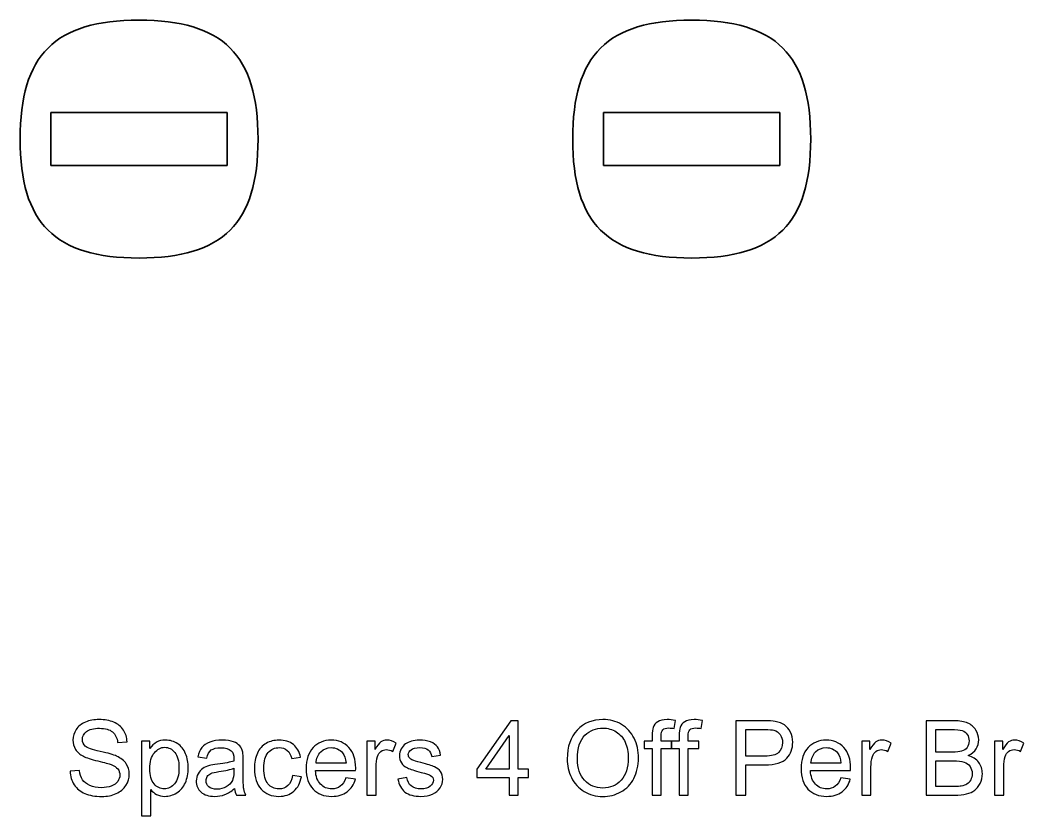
# Model space of a CAD drawing. Header units: centimetres. Extents: x -208 to 206, y -104 to 104.
# Drawn here: x -30.3 to -22.67, y 86.19 to 92.23 of the extents above; entities that cross this region are included whole.
import ezdxf

# ---------------------------------------------------------------- set-up
doc = ezdxf.new("R2010")
doc.units = ezdxf.units.CM
doc.header["$MEASUREMENT"] = 0
doc.layers.add('#Layer 1', color=7, linetype='Continuous')

msp = doc.modelspace()

# ---------------------------------------------------------------- linework, layer by layer
at = {"layer": '#Layer 1', "color": 250, "lineweight": 35}
for points in [[(-28.49574, 91.32935), (-28.49574, 91.96887), (-28.7605, 92.23364), (-29.40002, 92.23364), (-29.40002, 92.23364), (-30.03932, 92.23364), (-30.30409, 91.96887), (-30.30409, 91.32935), (-30.30409, 91.32935), (-30.30409, 90.69005), (-30.03932, 90.42506), (-29.40002, 90.42506), (-29.40002, 90.42506), (-28.7605, 90.42506), (-28.49574, 90.69005), (-28.49574, 91.32935)], [(-24.29529, 91.32935), (-24.29529, 91.96887), (-24.56028, 92.23364), (-25.19958, 92.23364), (-25.19958, 92.23364), (-25.8391, 92.23364), (-26.10386, 91.96887), (-26.10386, 91.32935), (-26.10386, 91.32935), (-26.10386, 90.69005), (-25.8391, 90.42506), (-25.19958, 90.42506), (-25.19958, 90.42506), (-24.56028, 90.42506), (-24.29529, 90.69005), (-24.29529, 91.32935)]]:
    msp.add_open_spline(points, degree=3, knots=[0, 0, 0, 0, 0.2, 0.2, 0.2, 0.2, 0.4, 0.4, 0.4, 0.4, 0.6, 0.6, 0.6, 0.6, 1, 1, 1, 1], dxfattribs=at)
for points in [[(-29.40002, 91.53028), (-29.40002, 91.53028), (-30.06978, 91.53028), (-30.06978, 91.53028)], [(-30.06978, 91.53028), (-30.06978, 91.53028), (-30.06978, 91.12842), (-30.06978, 91.12842)], [(-28.73004, 91.53028), (-28.73004, 91.53028), (-29.40002, 91.53028), (-29.40002, 91.53028)], [(-28.73004, 91.12842), (-28.73004, 91.12842), (-28.73004, 91.53028), (-28.73004, 91.53028)], [(-25.86934, 91.12842), (-25.86934, 91.12842), (-25.86934, 91.53028), (-25.86934, 91.53028)], [(-25.86934, 91.53028), (-25.86934, 91.53028), (-25.19958, 91.53028), (-25.19958, 91.53028)], [(-25.19958, 91.53028), (-25.19958, 91.53028), (-24.52982, 91.53028), (-24.52982, 91.53028)], [(-24.52982, 91.53028), (-24.52982, 91.53028), (-24.52982, 91.12842), (-24.52982, 91.12842)], [(-30.06978, 91.12842), (-30.06978, 91.12842), (-28.73004, 91.12842), (-28.73004, 91.12842)], [(-24.52982, 91.12842), (-24.52982, 91.12842), (-25.86934, 91.12842), (-25.86934, 91.12842)]]:
    msp.add_open_spline(points, degree=3, dxfattribs=at)
at = {"layer": '#Layer 1', "color": 8}
for points, knots in [([(-29.92364, 86.52463), (-29.92364, 86.52463), (-29.85332, 86.53095), (-29.85332, 86.53095), (-29.85332, 86.53095), (-29.85003, 86.50251), (-29.84226, 86.4792), (-29.83002, 86.4609), (-29.83002, 86.4609), (-29.81777, 86.44273), (-29.79881, 86.42798), (-29.77314, 86.41666), (-29.77314, 86.41666), (-29.74746, 86.40546), (-29.71849, 86.3998), (-29.68636, 86.3998), (-29.68636, 86.3998), (-29.65779, 86.3998), (-29.63264, 86.40402), (-29.61078, 86.41258), (-29.61078, 86.41258), (-29.58892, 86.42113), (-29.57273, 86.43285), (-29.56206, 86.44773), (-29.56206, 86.44773), (-29.5514, 86.46261), (-29.546, 86.47881), (-29.546, 86.49619), (-29.546, 86.49619), (-29.546, 86.51383), (-29.55113, 86.52924), (-29.5614, 86.54254), (-29.5614, 86.54254), (-29.57168, 86.5557), (-29.58866, 86.56676), (-29.61236, 86.57585), (-29.61236, 86.57585), (-29.6275, 86.58164), (-29.66108, 86.59086), (-29.71309, 86.60337), (-29.71309, 86.60337), (-29.7651, 86.61588), (-29.80145, 86.6276), (-29.82225, 86.63866), (-29.82225, 86.63866), (-29.84924, 86.65288), (-29.86926, 86.67052), (-29.88242, 86.69146), (-29.88242, 86.69146), (-29.89572, 86.7124), (-29.90231, 86.73596), (-29.90231, 86.7619), (-29.90231, 86.7619), (-29.90231, 86.79061), (-29.89414, 86.81734), (-29.87795, 86.84209), (-29.87795, 86.84209), (-29.86175, 86.86698), (-29.83818, 86.88581), (-29.80698, 86.89871), (-29.80698, 86.89871), (-29.7759, 86.91162), (-29.74127, 86.91807), (-29.70322, 86.91807), (-29.70322, 86.91807), (-29.66134, 86.91807), (-29.62434, 86.91135), (-29.59235, 86.89779), (-29.59235, 86.89779), (-29.56035, 86.88436), (-29.53573, 86.86448), (-29.51848, 86.83814), (-29.51848, 86.83814), (-29.50123, 86.81194), (-29.49201, 86.78218), (-29.4907, 86.749), (-29.4907, 86.749), (-29.4907, 86.749), (-29.56259, 86.74347), (-29.56259, 86.74347), (-29.56259, 86.74347), (-29.56641, 86.77915), (-29.57944, 86.80615), (-29.6017, 86.82432), (-29.6017, 86.82432), (-29.62395, 86.84262), (-29.65687, 86.85171), (-29.70032, 86.85171), (-29.70032, 86.85171), (-29.74562, 86.85171), (-29.77867, 86.84341), (-29.79934, 86.82682), (-29.79934, 86.82682), (-29.82001, 86.81023), (-29.83041, 86.79021), (-29.83041, 86.76678), (-29.83041, 86.76678), (-29.83041, 86.7465), (-29.82304, 86.72978), (-29.80842, 86.71661), (-29.80842, 86.71661), (-29.79394, 86.70357), (-29.75641, 86.69001), (-29.69558, 86.67632), (-29.69558, 86.67632), (-29.63475, 86.66249), (-29.59301, 86.65051), (-29.57036, 86.64024), (-29.57036, 86.64024), (-29.53757, 86.6251), (-29.51321, 86.606), (-29.49754, 86.5827), (-29.49754, 86.5827), (-29.48187, 86.55952), (-29.47411, 86.53279), (-29.47411, 86.50251), (-29.47411, 86.50251), (-29.47411, 86.47235), (-29.48266, 86.44418), (-29.49991, 86.41758), (-29.49991, 86.41758), (-29.51716, 86.39098), (-29.54179, 86.37031), (-29.57405, 86.35556), (-29.57405, 86.35556), (-29.60631, 86.34081), (-29.64252, 86.33344), (-29.68294, 86.33344), (-29.68294, 86.33344), (-29.73403, 86.33344), (-29.77682, 86.34094), (-29.81132, 86.35582), (-29.81132, 86.35582), (-29.84595, 86.3707), (-29.87294, 86.39309), (-29.89256, 86.42311), (-29.89256, 86.42311), (-29.91231, 86.453), (-29.92258, 86.48684), (-29.92364, 86.52463)], [0, 0, 0, 0, 0.0277778, 0.0277778, 0.0277778, 0.0277778, 0.0555556, 0.0555556, 0.0555556, 0.0555556, 0.0833333, 0.0833333, 0.0833333, 0.0833333, 0.1111111, 0.1111111, 0.1111111, 0.1111111, 0.1388889, 0.1388889, 0.1388889, 0.1388889, 0.1666667, 0.1666667, 0.1666667, 0.1666667, 0.1944444, 0.1944444, 0.1944444, 0.1944444, 0.2222222, 0.2222222, 0.2222222, 0.2222222, 0.25, 0.25, 0.25, 0.25, 0.2777778, 0.2777778, 0.2777778, 0.2777778, 0.3055556, 0.3055556, 0.3055556, 0.3055556, 0.3333333, 0.3333333, 0.3333333, 0.3333333, 0.3611111, 0.3611111, 0.3611111, 0.3611111, 0.3888889, 0.3888889, 0.3888889, 0.3888889, 0.4166667, 0.4166667, 0.4166667, 0.4166667, 0.4444444, 0.4444444, 0.4444444, 0.4444444, 0.4722222, 0.4722222, 0.4722222, 0.4722222, 0.5, 0.5, 0.5, 0.5, 0.5277778, 0.5277778, 0.5277778, 0.5277778, 0.5555556, 0.5555556, 0.5555556, 0.5555556, 0.5833333, 0.5833333, 0.5833333, 0.5833333, 0.6111111, 0.6111111, 0.6111111, 0.6111111, 0.6388889, 0.6388889, 0.6388889, 0.6388889, 0.6666667, 0.6666667, 0.6666667, 0.6666667, 0.6944444, 0.6944444, 0.6944444, 0.6944444, 0.7222222, 0.7222222, 0.7222222, 0.7222222, 0.75, 0.75, 0.75, 0.75, 0.7777778, 0.7777778, 0.7777778, 0.7777778, 0.8055556, 0.8055556, 0.8055556, 0.8055556, 0.8333333, 0.8333333, 0.8333333, 0.8333333, 0.8611111, 0.8611111, 0.8611111, 0.8611111, 0.8888889, 0.8888889, 0.8888889, 0.8888889, 0.9166667, 0.9166667, 0.9166667, 0.9166667, 0.9444444, 0.9444444, 0.9444444, 0.9444444, 1, 1, 1, 1]), ([(-26.58705, 86.34292), (-26.58705, 86.34292), (-26.58705, 86.47802), (-26.58705, 86.47802), (-26.58705, 86.47802), (-26.58705, 86.47802), (-26.83275, 86.47802), (-26.83275, 86.47802), (-26.83275, 86.47802), (-26.83275, 86.47802), (-26.83275, 86.54201), (-26.83275, 86.54201), (-26.83275, 86.54201), (-26.83275, 86.54201), (-26.57441, 86.90859), (-26.57441, 86.90859), (-26.57441, 86.90859), (-26.57441, 86.90859), (-26.51752, 86.90859), (-26.51752, 86.90859), (-26.51752, 86.90859), (-26.51752, 86.90859), (-26.51752, 86.54201), (-26.51752, 86.54201), (-26.51752, 86.54201), (-26.51752, 86.54201), (-26.44089, 86.54201), (-26.44089, 86.54201), (-26.44089, 86.54201), (-26.44089, 86.54201), (-26.44089, 86.47802), (-26.44089, 86.47802), (-26.44089, 86.47802), (-26.44089, 86.47802), (-26.51752, 86.47802), (-26.51752, 86.47802), (-26.51752, 86.47802), (-26.51752, 86.47802), (-26.51752, 86.34292), (-26.51752, 86.34292), (-26.51752, 86.34292), (-26.51752, 86.34292), (-26.58705, 86.34292), (-26.58705, 86.34292)], [0, 0, 0, 0, 0.0833333, 0.0833333, 0.0833333, 0.0833333, 0.1666667, 0.1666667, 0.1666667, 0.1666667, 0.25, 0.25, 0.25, 0.25, 0.3333333, 0.3333333, 0.3333333, 0.3333333, 0.4166667, 0.4166667, 0.4166667, 0.4166667, 0.5, 0.5, 0.5, 0.5, 0.5833333, 0.5833333, 0.5833333, 0.5833333, 0.6666667, 0.6666667, 0.6666667, 0.6666667, 0.75, 0.75, 0.75, 0.75, 0.8333333, 0.8333333, 0.8333333, 0.8333333, 1, 1, 1, 1]), ([(-26.14542, 86.61825), (-26.14542, 86.712), (-26.12014, 86.78547), (-26.06971, 86.83854), (-26.06971, 86.83854), (-26.01928, 86.8916), (-25.95423, 86.91807), (-25.87443, 86.91807), (-25.87443, 86.91807), (-25.82216, 86.91807), (-25.77515, 86.90556), (-25.73315, 86.88067), (-25.73315, 86.88067), (-25.69128, 86.85579), (-25.65928, 86.82103), (-25.63729, 86.77639), (-25.63729, 86.77639), (-25.6153, 86.73188), (-25.60424, 86.68132), (-25.60424, 86.62483), (-25.60424, 86.62483), (-25.60424, 86.56755), (-25.61583, 86.5162), (-25.639, 86.47104), (-25.639, 86.47104), (-25.66218, 86.42574), (-25.69496, 86.39151), (-25.73736, 86.36833), (-25.73736, 86.36833), (-25.77989, 86.34503), (-25.82572, 86.33344), (-25.87483, 86.33344), (-25.87483, 86.33344), (-25.92816, 86.33344), (-25.97569, 86.34634), (-26.01769, 86.37202), (-26.01769, 86.37202), (-26.05957, 86.3977), (-26.09143, 86.43272), (-26.11303, 86.47723), (-26.11303, 86.47723), (-26.13462, 86.5216), (-26.14542, 86.56861), (-26.14542, 86.61825)], [0, 0, 0, 0, 0.0833333, 0.0833333, 0.0833333, 0.0833333, 0.1666667, 0.1666667, 0.1666667, 0.1666667, 0.25, 0.25, 0.25, 0.25, 0.3333333, 0.3333333, 0.3333333, 0.3333333, 0.4166667, 0.4166667, 0.4166667, 0.4166667, 0.5, 0.5, 0.5, 0.5, 0.5833333, 0.5833333, 0.5833333, 0.5833333, 0.6666667, 0.6666667, 0.6666667, 0.6666667, 0.75, 0.75, 0.75, 0.75, 0.8333333, 0.8333333, 0.8333333, 0.8333333, 1, 1, 1, 1]), ([(-25.50009, 86.34292), (-25.50009, 86.34292), (-25.50009, 86.69923), (-25.50009, 86.69923), (-25.50009, 86.69923), (-25.50009, 86.69923), (-25.56171, 86.69923), (-25.56171, 86.69923), (-25.56171, 86.69923), (-25.56171, 86.69923), (-25.56171, 86.75295), (-25.56171, 86.75295), (-25.56171, 86.75295), (-25.56171, 86.75295), (-25.50009, 86.75295), (-25.50009, 86.75295), (-25.50009, 86.75295), (-25.50009, 86.75295), (-25.50009, 86.7964), (-25.50009, 86.7964), (-25.50009, 86.7964), (-25.50009, 86.82392), (-25.49772, 86.84433), (-25.49284, 86.85763), (-25.49284, 86.85763), (-25.48613, 86.87554), (-25.47454, 86.89015), (-25.45769, 86.90135), (-25.45769, 86.90135), (-25.44097, 86.91254), (-25.4174, 86.91807), (-25.38711, 86.91807), (-25.38711, 86.91807), (-25.36749, 86.91807), (-25.3459, 86.9157), (-25.3222, 86.91109), (-25.3222, 86.91109), (-25.3222, 86.91109), (-25.3326, 86.85026), (-25.3326, 86.85026), (-25.3326, 86.85026), (-25.34708, 86.85276), (-25.36064, 86.85408), (-25.37355, 86.85408), (-25.37355, 86.85408), (-25.39462, 86.85408), (-25.4095, 86.8496), (-25.41832, 86.84065), (-25.41832, 86.84065), (-25.42701, 86.83169), (-25.43135, 86.81497), (-25.43135, 86.79048), (-25.43135, 86.79048), (-25.43135, 86.79048), (-25.43135, 86.75295), (-25.43135, 86.75295), (-25.43135, 86.75295), (-25.43135, 86.75295), (-25.35156, 86.75295), (-25.35156, 86.75295), (-25.35156, 86.75295), (-25.35156, 86.75295), (-25.35156, 86.69923), (-25.35156, 86.69923), (-25.35156, 86.69923), (-25.35156, 86.69923), (-25.43056, 86.69923), (-25.43056, 86.69923), (-25.43056, 86.69923), (-25.43056, 86.69923), (-25.43056, 86.34292), (-25.43056, 86.34292), (-25.43056, 86.34292), (-25.43056, 86.34292), (-25.50009, 86.34292), (-25.50009, 86.34292)], [0, 0, 0, 0, 0.05, 0.05, 0.05, 0.05, 0.1, 0.1, 0.1, 0.1, 0.15, 0.15, 0.15, 0.15, 0.2, 0.2, 0.2, 0.2, 0.25, 0.25, 0.25, 0.25, 0.3, 0.3, 0.3, 0.3, 0.35, 0.35, 0.35, 0.35, 0.4, 0.4, 0.4, 0.4, 0.45, 0.45, 0.45, 0.45, 0.5, 0.5, 0.5, 0.5, 0.55, 0.55, 0.55, 0.55, 0.6, 0.6, 0.6, 0.6, 0.65, 0.65, 0.65, 0.65, 0.7, 0.7, 0.7, 0.7, 0.75, 0.75, 0.75, 0.75, 0.8, 0.8, 0.8, 0.8, 0.85, 0.85, 0.85, 0.85, 0.9, 0.9, 0.9, 0.9, 1, 1, 1, 1]), ([(-25.29481, 86.34292), (-25.29481, 86.34292), (-25.29481, 86.69923), (-25.29481, 86.69923), (-25.29481, 86.69923), (-25.29481, 86.69923), (-25.35643, 86.69923), (-25.35643, 86.69923), (-25.35643, 86.69923), (-25.35643, 86.69923), (-25.35643, 86.75295), (-25.35643, 86.75295), (-25.35643, 86.75295), (-25.35643, 86.75295), (-25.29481, 86.75295), (-25.29481, 86.75295), (-25.29481, 86.75295), (-25.29481, 86.75295), (-25.29481, 86.7964), (-25.29481, 86.7964), (-25.29481, 86.7964), (-25.29481, 86.82392), (-25.29244, 86.84433), (-25.28756, 86.85763), (-25.28756, 86.85763), (-25.28085, 86.87554), (-25.26926, 86.89015), (-25.25241, 86.90135), (-25.25241, 86.90135), (-25.23569, 86.91254), (-25.21212, 86.91807), (-25.18183, 86.91807), (-25.18183, 86.91807), (-25.16221, 86.91807), (-25.14062, 86.9157), (-25.11692, 86.91109), (-25.11692, 86.91109), (-25.11692, 86.91109), (-25.12732, 86.85026), (-25.12732, 86.85026), (-25.12732, 86.85026), (-25.1418, 86.85276), (-25.15536, 86.85408), (-25.16827, 86.85408), (-25.16827, 86.85408), (-25.18934, 86.85408), (-25.20422, 86.8496), (-25.21304, 86.84065), (-25.21304, 86.84065), (-25.22173, 86.83169), (-25.22607, 86.81497), (-25.22607, 86.79048), (-25.22607, 86.79048), (-25.22607, 86.79048), (-25.22607, 86.75295), (-25.22607, 86.75295), (-25.22607, 86.75295), (-25.22607, 86.75295), (-25.14628, 86.75295), (-25.14628, 86.75295), (-25.14628, 86.75295), (-25.14628, 86.75295), (-25.14628, 86.69923), (-25.14628, 86.69923), (-25.14628, 86.69923), (-25.14628, 86.69923), (-25.22528, 86.69923), (-25.22528, 86.69923), (-25.22528, 86.69923), (-25.22528, 86.69923), (-25.22528, 86.34292), (-25.22528, 86.34292), (-25.22528, 86.34292), (-25.22528, 86.34292), (-25.29481, 86.34292), (-25.29481, 86.34292)], [0, 0, 0, 0, 0.05, 0.05, 0.05, 0.05, 0.1, 0.1, 0.1, 0.1, 0.15, 0.15, 0.15, 0.15, 0.2, 0.2, 0.2, 0.2, 0.25, 0.25, 0.25, 0.25, 0.3, 0.3, 0.3, 0.3, 0.35, 0.35, 0.35, 0.35, 0.4, 0.4, 0.4, 0.4, 0.45, 0.45, 0.45, 0.45, 0.5, 0.5, 0.5, 0.5, 0.55, 0.55, 0.55, 0.55, 0.6, 0.6, 0.6, 0.6, 0.65, 0.65, 0.65, 0.65, 0.7, 0.7, 0.7, 0.7, 0.75, 0.75, 0.75, 0.75, 0.8, 0.8, 0.8, 0.8, 0.85, 0.85, 0.85, 0.85, 0.9, 0.9, 0.9, 0.9, 1, 1, 1, 1]), ([(-24.86371, 86.34292), (-24.86371, 86.34292), (-24.86371, 86.90859), (-24.86371, 86.90859), (-24.86371, 86.90859), (-24.86371, 86.90859), (-24.65013, 86.90859), (-24.65013, 86.90859), (-24.65013, 86.90859), (-24.61261, 86.90859), (-24.5839, 86.90675), (-24.56402, 86.90319), (-24.56402, 86.90319), (-24.53624, 86.89858), (-24.51293, 86.88976), (-24.4941, 86.87686), (-24.4941, 86.87686), (-24.47527, 86.86382), (-24.46013, 86.84565), (-24.44867, 86.82234), (-24.44867, 86.82234), (-24.43722, 86.79904), (-24.43156, 86.77336), (-24.43156, 86.74531), (-24.43156, 86.74531), (-24.43156, 86.69738), (-24.44683, 86.6567), (-24.47751, 86.62352), (-24.47751, 86.62352), (-24.50806, 86.5902), (-24.56349, 86.57361), (-24.64355, 86.57361), (-24.64355, 86.57361), (-24.64355, 86.57361), (-24.78865, 86.57361), (-24.78865, 86.57361), (-24.78865, 86.57361), (-24.78865, 86.57361), (-24.78865, 86.34292), (-24.78865, 86.34292), (-24.78865, 86.34292), (-24.78865, 86.34292), (-24.86371, 86.34292), (-24.86371, 86.34292)], [0, 0, 0, 0, 0.0833333, 0.0833333, 0.0833333, 0.0833333, 0.1666667, 0.1666667, 0.1666667, 0.1666667, 0.25, 0.25, 0.25, 0.25, 0.3333333, 0.3333333, 0.3333333, 0.3333333, 0.4166667, 0.4166667, 0.4166667, 0.4166667, 0.5, 0.5, 0.5, 0.5, 0.5833333, 0.5833333, 0.5833333, 0.5833333, 0.6666667, 0.6666667, 0.6666667, 0.6666667, 0.75, 0.75, 0.75, 0.75, 0.8333333, 0.8333333, 0.8333333, 0.8333333, 1, 1, 1, 1]), ([(-23.41794, 86.34292), (-23.41794, 86.34292), (-23.41794, 86.90859), (-23.41794, 86.90859), (-23.41794, 86.90859), (-23.41794, 86.90859), (-23.20568, 86.90859), (-23.20568, 86.90859), (-23.20568, 86.90859), (-23.16249, 86.90859), (-23.12786, 86.90293), (-23.10166, 86.89147), (-23.10166, 86.89147), (-23.07559, 86.88002), (-23.05518, 86.86237), (-23.04043, 86.83854), (-23.04043, 86.83854), (-23.02555, 86.81484), (-23.01818, 86.78995), (-23.01818, 86.76388), (-23.01818, 86.76388), (-23.01818, 86.73978), (-23.02476, 86.717), (-23.0378, 86.69567), (-23.0378, 86.69567), (-23.05083, 86.67434), (-23.07058, 86.65709), (-23.09705, 86.64393), (-23.09705, 86.64393), (-23.06281, 86.63392), (-23.03648, 86.6168), (-23.01818, 86.59257), (-23.01818, 86.59257), (-22.99974, 86.56848), (-22.99053, 86.5399), (-22.99053, 86.50698), (-22.99053, 86.50698), (-22.99053, 86.48039), (-22.99619, 86.45576), (-23.00738, 86.43298), (-23.00738, 86.43298), (-23.01857, 86.41021), (-23.0324, 86.39269), (-23.04886, 86.38032), (-23.04886, 86.38032), (-23.06532, 86.36807), (-23.08599, 86.35872), (-23.11074, 86.3524), (-23.11074, 86.3524), (-23.13563, 86.34608), (-23.16605, 86.34292), (-23.20212, 86.34292), (-23.20212, 86.34292), (-23.20212, 86.34292), (-23.41794, 86.34292), (-23.41794, 86.34292)], [0, 0, 0, 0, 0.0666667, 0.0666667, 0.0666667, 0.0666667, 0.1333333, 0.1333333, 0.1333333, 0.1333333, 0.2, 0.2, 0.2, 0.2, 0.2666667, 0.2666667, 0.2666667, 0.2666667, 0.3333333, 0.3333333, 0.3333333, 0.3333333, 0.4, 0.4, 0.4, 0.4, 0.4666667, 0.4666667, 0.4666667, 0.4666667, 0.5333333, 0.5333333, 0.5333333, 0.5333333, 0.6, 0.6, 0.6, 0.6, 0.6666667, 0.6666667, 0.6666667, 0.6666667, 0.7333333, 0.7333333, 0.7333333, 0.7333333, 0.8, 0.8, 0.8, 0.8, 0.8666667, 0.8666667, 0.8666667, 0.8666667, 1, 1, 1, 1]), ([(-26.06799, 86.61693), (-26.06799, 86.54886), (-26.04969, 86.49527), (-26.01309, 86.45616), (-26.01309, 86.45616), (-25.97648, 86.41705), (-25.93053, 86.39743), (-25.87522, 86.39743), (-25.87522, 86.39743), (-25.81887, 86.39743), (-25.77265, 86.41718), (-25.73618, 86.45669), (-25.73618, 86.45669), (-25.69984, 86.49619), (-25.68166, 86.55228), (-25.68166, 86.62496), (-25.68166, 86.62496), (-25.68166, 86.67092), (-25.68943, 86.71108), (-25.70497, 86.74531), (-25.70497, 86.74531), (-25.72051, 86.77955), (-25.74329, 86.80615), (-25.77318, 86.82498), (-25.77318, 86.82498), (-25.8032, 86.84381), (-25.83678, 86.85329), (-25.87404, 86.85329), (-25.87404, 86.85329), (-25.92697, 86.85329), (-25.97253, 86.83511), (-26.01072, 86.79877), (-26.01072, 86.79877), (-26.0489, 86.76243), (-26.06799, 86.70186), (-26.06799, 86.61693)], [0, 0, 0, 0, 0.1, 0.1, 0.1, 0.1, 0.2, 0.2, 0.2, 0.2, 0.3, 0.3, 0.3, 0.3, 0.4, 0.4, 0.4, 0.4, 0.5, 0.5, 0.5, 0.5, 0.6, 0.6, 0.6, 0.6, 0.7, 0.7, 0.7, 0.7, 0.8, 0.8, 0.8, 0.8, 1, 1, 1, 1]), ([(-24.78865, 86.63998), (-24.78865, 86.63998), (-24.6425, 86.63998), (-24.6425, 86.63998), (-24.6425, 86.63998), (-24.59404, 86.63998), (-24.5598, 86.64893), (-24.5394, 86.66697), (-24.5394, 86.66697), (-24.51912, 86.68501), (-24.50898, 86.71029), (-24.50898, 86.74308), (-24.50898, 86.74308), (-24.50898, 86.76664), (-24.5149, 86.78692), (-24.52689, 86.80378), (-24.52689, 86.80378), (-24.53887, 86.82063), (-24.55467, 86.83182), (-24.57416, 86.83722), (-24.57416, 86.83722), (-24.5868, 86.84051), (-24.6101, 86.84223), (-24.64394, 86.84223), (-24.64394, 86.84223), (-24.64394, 86.84223), (-24.78865, 86.84223), (-24.78865, 86.84223), (-24.78865, 86.84223), (-24.78865, 86.84223), (-24.78865, 86.63998), (-24.78865, 86.63998)], [0, 0, 0, 0, 0.1111111, 0.1111111, 0.1111111, 0.1111111, 0.2222222, 0.2222222, 0.2222222, 0.2222222, 0.3333333, 0.3333333, 0.3333333, 0.3333333, 0.4444444, 0.4444444, 0.4444444, 0.4444444, 0.5555556, 0.5555556, 0.5555556, 0.5555556, 0.6666667, 0.6666667, 0.6666667, 0.6666667, 0.7777778, 0.7777778, 0.7777778, 0.7777778, 1, 1, 1, 1]), ([(-23.34288, 86.67079), (-23.34288, 86.67079), (-23.22056, 86.67079), (-23.22056, 86.67079), (-23.22056, 86.67079), (-23.18738, 86.67079), (-23.16354, 86.67303), (-23.14919, 86.67737), (-23.14919, 86.67737), (-23.1301, 86.68303), (-23.11575, 86.69251), (-23.10613, 86.70568), (-23.10613, 86.70568), (-23.09652, 86.71885), (-23.09165, 86.73531), (-23.09165, 86.75519), (-23.09165, 86.75519), (-23.09165, 86.77402), (-23.09613, 86.79061), (-23.10521, 86.80483), (-23.10521, 86.80483), (-23.11417, 86.81918), (-23.12707, 86.82906), (-23.14379, 86.83432), (-23.14379, 86.83432), (-23.16052, 86.83959), (-23.18922, 86.84223), (-23.22978, 86.84223), (-23.22978, 86.84223), (-23.22978, 86.84223), (-23.34288, 86.84223), (-23.34288, 86.84223), (-23.34288, 86.84223), (-23.34288, 86.84223), (-23.34288, 86.67079), (-23.34288, 86.67079)], [0, 0, 0, 0, 0.1, 0.1, 0.1, 0.1, 0.2, 0.2, 0.2, 0.2, 0.3, 0.3, 0.3, 0.3, 0.4, 0.4, 0.4, 0.4, 0.5, 0.5, 0.5, 0.5, 0.6, 0.6, 0.6, 0.6, 0.7, 0.7, 0.7, 0.7, 0.8, 0.8, 0.8, 0.8, 1, 1, 1, 1]), ([(-29.38088, 86.1857), (-29.38088, 86.1857), (-29.38088, 86.75295), (-29.38088, 86.75295), (-29.38088, 86.75295), (-29.38088, 86.75295), (-29.31767, 86.75295), (-29.31767, 86.75295), (-29.31767, 86.75295), (-29.31767, 86.75295), (-29.31767, 86.6991), (-29.31767, 86.6991), (-29.31767, 86.6991), (-29.3028, 86.7199), (-29.28594, 86.73557), (-29.26711, 86.74597), (-29.26711, 86.74597), (-29.24841, 86.75637), (-29.22563, 86.76164), (-29.1989, 86.76164), (-29.1989, 86.76164), (-29.16388, 86.76164), (-29.13307, 86.75269), (-29.10634, 86.73465), (-29.10634, 86.73465), (-29.07961, 86.71674), (-29.05946, 86.69133), (-29.04577, 86.65867), (-29.04577, 86.65867), (-29.03221, 86.62589), (-29.02536, 86.59007), (-29.02536, 86.55096), (-29.02536, 86.55096), (-29.02536, 86.50922), (-29.03286, 86.47156), (-29.04788, 86.43799), (-29.04788, 86.43799), (-29.06289, 86.40454), (-29.08474, 86.37887), (-29.11345, 86.36096), (-29.11345, 86.36096), (-29.14202, 86.34318), (-29.17218, 86.33423), (-29.20378, 86.33423), (-29.20378, 86.33423), (-29.22695, 86.33423), (-29.24776, 86.3391), (-29.26606, 86.34885), (-29.26606, 86.34885), (-29.28449, 86.35859), (-29.2995, 86.37083), (-29.31135, 86.38571), (-29.31135, 86.38571), (-29.31135, 86.38571), (-29.31135, 86.1857), (-29.31135, 86.1857), (-29.31135, 86.1857), (-29.31135, 86.1857), (-29.38088, 86.1857), (-29.38088, 86.1857)], [0, 0, 0, 0, 0.0625, 0.0625, 0.0625, 0.0625, 0.125, 0.125, 0.125, 0.125, 0.1875, 0.1875, 0.1875, 0.1875, 0.25, 0.25, 0.25, 0.25, 0.3125, 0.3125, 0.3125, 0.3125, 0.375, 0.375, 0.375, 0.375, 0.4375, 0.4375, 0.4375, 0.4375, 0.5, 0.5, 0.5, 0.5, 0.5625, 0.5625, 0.5625, 0.5625, 0.625, 0.625, 0.625, 0.625, 0.6875, 0.6875, 0.6875, 0.6875, 0.75, 0.75, 0.75, 0.75, 0.8125, 0.8125, 0.8125, 0.8125, 0.875, 0.875, 0.875, 0.875, 1, 1, 1, 1]), ([(-28.67366, 86.39427), (-28.69947, 86.37228), (-28.72436, 86.35688), (-28.74819, 86.34779), (-28.74819, 86.34779), (-28.77202, 86.33871), (-28.79757, 86.33423), (-28.82496, 86.33423), (-28.82496, 86.33423), (-28.86999, 86.33423), (-28.90462, 86.34516), (-28.92885, 86.36715), (-28.92885, 86.36715), (-28.95307, 86.38901), (-28.96519, 86.41705), (-28.96519, 86.45116), (-28.96519, 86.45116), (-28.96519, 86.47117), (-28.96058, 86.48947), (-28.95149, 86.50606), (-28.95149, 86.50606), (-28.94228, 86.52265), (-28.9303, 86.53582), (-28.91555, 86.54583), (-28.91555, 86.54583), (-28.90067, 86.55584), (-28.88408, 86.56347), (-28.86551, 86.56861), (-28.86551, 86.56861), (-28.85182, 86.57216), (-28.83115, 86.57559), (-28.80363, 86.57901), (-28.80363, 86.57901), (-28.74753, 86.58559), (-28.70606, 86.59363), (-28.67959, 86.60284), (-28.67959, 86.60284), (-28.67933, 86.61232), (-28.67919, 86.61838), (-28.67919, 86.62088), (-28.67919, 86.62088), (-28.67919, 86.64906), (-28.68578, 86.66894), (-28.69895, 86.68053), (-28.69895, 86.68053), (-28.71672, 86.6962), (-28.74319, 86.70397), (-28.77821, 86.70397), (-28.77821, 86.70397), (-28.811, 86.70397), (-28.83523, 86.69817), (-28.85076, 86.68672), (-28.85076, 86.68672), (-28.86643, 86.67526), (-28.87789, 86.65499), (-28.88539, 86.62575), (-28.88539, 86.62575), (-28.88539, 86.62575), (-28.95334, 86.63523), (-28.95334, 86.63523), (-28.95334, 86.63523), (-28.94715, 86.66433), (-28.93701, 86.6879), (-28.92279, 86.70581), (-28.92279, 86.70581), (-28.90857, 86.72372), (-28.88803, 86.73741), (-28.86117, 86.74716), (-28.86117, 86.74716), (-28.83444, 86.75677), (-28.80323, 86.76164), (-28.76794, 86.76164), (-28.76794, 86.76164), (-28.73292, 86.76164), (-28.70434, 86.75756), (-28.68235, 86.74926), (-28.68235, 86.74926), (-28.6605, 86.74097), (-28.6443, 86.7307), (-28.63403, 86.71819), (-28.63403, 86.71819), (-28.62376, 86.70568), (-28.61652, 86.68988), (-28.6123, 86.67079), (-28.6123, 86.67079), (-28.61007, 86.65894), (-28.60888, 86.6376), (-28.60888, 86.60693), (-28.60888, 86.60693), (-28.60888, 86.60693), (-28.60888, 86.51475), (-28.60888, 86.51475), (-28.60888, 86.51475), (-28.60888, 86.45037), (-28.60743, 86.40968), (-28.60454, 86.39243), (-28.60454, 86.39243), (-28.60177, 86.37518), (-28.59598, 86.35872), (-28.58755, 86.34292), (-28.58755, 86.34292), (-28.58755, 86.34292), (-28.66023, 86.34292), (-28.66023, 86.34292), (-28.66023, 86.34292), (-28.66721, 86.35754), (-28.67169, 86.37465), (-28.67366, 86.39427)], [0, 0, 0, 0, 0.0357143, 0.0357143, 0.0357143, 0.0357143, 0.0714286, 0.0714286, 0.0714286, 0.0714286, 0.1071429, 0.1071429, 0.1071429, 0.1071429, 0.1428571, 0.1428571, 0.1428571, 0.1428571, 0.1785714, 0.1785714, 0.1785714, 0.1785714, 0.2142857, 0.2142857, 0.2142857, 0.2142857, 0.25, 0.25, 0.25, 0.25, 0.2857143, 0.2857143, 0.2857143, 0.2857143, 0.3214286, 0.3214286, 0.3214286, 0.3214286, 0.3571429, 0.3571429, 0.3571429, 0.3571429, 0.3928571, 0.3928571, 0.3928571, 0.3928571, 0.4285714, 0.4285714, 0.4285714, 0.4285714, 0.4642857, 0.4642857, 0.4642857, 0.4642857, 0.5, 0.5, 0.5, 0.5, 0.5357143, 0.5357143, 0.5357143, 0.5357143, 0.5714286, 0.5714286, 0.5714286, 0.5714286, 0.6071429, 0.6071429, 0.6071429, 0.6071429, 0.6428571, 0.6428571, 0.6428571, 0.6428571, 0.6785714, 0.6785714, 0.6785714, 0.6785714, 0.7142857, 0.7142857, 0.7142857, 0.7142857, 0.75, 0.75, 0.75, 0.75, 0.7857143, 0.7857143, 0.7857143, 0.7857143, 0.8214286, 0.8214286, 0.8214286, 0.8214286, 0.8571429, 0.8571429, 0.8571429, 0.8571429, 0.8928571, 0.8928571, 0.8928571, 0.8928571, 0.9285714, 0.9285714, 0.9285714, 0.9285714, 1, 1, 1, 1]), ([(-28.23427, 86.49303), (-28.23427, 86.49303), (-28.16633, 86.48355), (-28.16633, 86.48355), (-28.16633, 86.48355), (-28.17384, 86.4368), (-28.1928, 86.40033), (-28.22348, 86.37386), (-28.22348, 86.37386), (-28.25416, 86.3474), (-28.29195, 86.33423), (-28.33658, 86.33423), (-28.33658, 86.33423), (-28.39255, 86.33423), (-28.43758, 86.35253), (-28.47155, 86.38914), (-28.47155, 86.38914), (-28.50565, 86.42574), (-28.52264, 86.47815), (-28.52264, 86.54636), (-28.52264, 86.54636), (-28.52264, 86.5906), (-28.51526, 86.62918), (-28.50065, 86.66236), (-28.50065, 86.66236), (-28.48603, 86.69541), (-28.46378, 86.7203), (-28.43376, 86.73675), (-28.43376, 86.73675), (-28.40387, 86.75335), (-28.37135, 86.76164), (-28.33606, 86.76164), (-28.33606, 86.76164), (-28.29168, 86.76164), (-28.25521, 86.75045), (-28.22703, 86.72793), (-28.22703, 86.72793), (-28.19872, 86.70542), (-28.18055, 86.67342), (-28.17265, 86.63207), (-28.17265, 86.63207), (-28.17265, 86.63207), (-28.2398, 86.6218), (-28.2398, 86.6218), (-28.2398, 86.6218), (-28.24626, 86.64932), (-28.25758, 86.67), (-28.27404, 86.68395), (-28.27404, 86.68395), (-28.29037, 86.69778), (-28.31012, 86.70476), (-28.33329, 86.70476), (-28.33329, 86.70476), (-28.36832, 86.70476), (-28.39676, 86.69225), (-28.41875, 86.66723), (-28.41875, 86.66723), (-28.44061, 86.64208), (-28.45153, 86.60258), (-28.45153, 86.54833), (-28.45153, 86.54833), (-28.45153, 86.49329), (-28.441, 86.45339), (-28.41993, 86.42851), (-28.41993, 86.42851), (-28.39873, 86.40362), (-28.37121, 86.39111), (-28.33737, 86.39111), (-28.33737, 86.39111), (-28.30999, 86.39111), (-28.28721, 86.39941), (-28.26904, 86.41613), (-28.26904, 86.41613), (-28.25073, 86.43272), (-28.23915, 86.4584), (-28.23427, 86.49303)], [0, 0, 0, 0, 0.05, 0.05, 0.05, 0.05, 0.1, 0.1, 0.1, 0.1, 0.15, 0.15, 0.15, 0.15, 0.2, 0.2, 0.2, 0.2, 0.25, 0.25, 0.25, 0.25, 0.3, 0.3, 0.3, 0.3, 0.35, 0.35, 0.35, 0.35, 0.4, 0.4, 0.4, 0.4, 0.45, 0.45, 0.45, 0.45, 0.5, 0.5, 0.5, 0.5, 0.55, 0.55, 0.55, 0.55, 0.6, 0.6, 0.6, 0.6, 0.65, 0.65, 0.65, 0.65, 0.7, 0.7, 0.7, 0.7, 0.75, 0.75, 0.75, 0.75, 0.8, 0.8, 0.8, 0.8, 0.85, 0.85, 0.85, 0.85, 0.9, 0.9, 0.9, 0.9, 1, 1, 1, 1]), ([(-27.8274, 86.47565), (-27.8274, 86.47565), (-27.75551, 86.46617), (-27.75551, 86.46617), (-27.75551, 86.46617), (-27.7667, 86.42443), (-27.78764, 86.3919), (-27.81819, 86.36886), (-27.81819, 86.36886), (-27.84873, 86.34582), (-27.88771, 86.33423), (-27.93524, 86.33423), (-27.93524, 86.33423), (-27.99502, 86.33423), (-28.04243, 86.35266), (-28.07745, 86.38953), (-28.07745, 86.38953), (-28.11248, 86.42627), (-28.12999, 86.47802), (-28.12999, 86.54451), (-28.12999, 86.54451), (-28.12999, 86.61325), (-28.11234, 86.6667), (-28.07692, 86.70463), (-28.07692, 86.70463), (-28.0415, 86.74268), (-27.99555, 86.76164), (-27.93906, 86.76164), (-27.93906, 86.76164), (-27.88442, 86.76164), (-27.83978, 86.74308), (-27.80515, 86.70581), (-27.80515, 86.70581), (-27.77052, 86.66855), (-27.75314, 86.61614), (-27.75314, 86.54859), (-27.75314, 86.54859), (-27.75314, 86.54451), (-27.75327, 86.53832), (-27.75353, 86.53016), (-27.75353, 86.53016), (-27.75353, 86.53016), (-28.05888, 86.53016), (-28.05888, 86.53016), (-28.05888, 86.53016), (-28.05625, 86.48526), (-28.04361, 86.45076), (-28.0207, 86.42693), (-28.0207, 86.42693), (-27.99792, 86.40309), (-27.96935, 86.39111), (-27.93524, 86.39111), (-27.93524, 86.39111), (-27.90983, 86.39111), (-27.8881, 86.39783), (-27.8702, 86.41126), (-27.8702, 86.41126), (-27.85216, 86.42469), (-27.83794, 86.44615), (-27.8274, 86.47565)], [0, 0, 0, 0, 0.0625, 0.0625, 0.0625, 0.0625, 0.125, 0.125, 0.125, 0.125, 0.1875, 0.1875, 0.1875, 0.1875, 0.25, 0.25, 0.25, 0.25, 0.3125, 0.3125, 0.3125, 0.3125, 0.375, 0.375, 0.375, 0.375, 0.4375, 0.4375, 0.4375, 0.4375, 0.5, 0.5, 0.5, 0.5, 0.5625, 0.5625, 0.5625, 0.5625, 0.625, 0.625, 0.625, 0.625, 0.6875, 0.6875, 0.6875, 0.6875, 0.75, 0.75, 0.75, 0.75, 0.8125, 0.8125, 0.8125, 0.8125, 0.875, 0.875, 0.875, 0.875, 1, 1, 1, 1]), ([(-27.66848, 86.34292), (-27.66848, 86.34292), (-27.66848, 86.75295), (-27.66848, 86.75295), (-27.66848, 86.75295), (-27.66848, 86.75295), (-27.60606, 86.75295), (-27.60606, 86.75295), (-27.60606, 86.75295), (-27.60606, 86.75295), (-27.60606, 86.69014), (-27.60606, 86.69014), (-27.60606, 86.69014), (-27.59013, 86.71924), (-27.57538, 86.73847), (-27.56182, 86.74768), (-27.56182, 86.74768), (-27.54826, 86.75703), (-27.53338, 86.76164), (-27.51718, 86.76164), (-27.51718, 86.76164), (-27.49375, 86.76164), (-27.46991, 86.75427), (-27.44569, 86.73965), (-27.44569, 86.73965), (-27.44569, 86.73965), (-27.47044, 86.67553), (-27.47044, 86.67553), (-27.47044, 86.67553), (-27.48729, 86.68501), (-27.50415, 86.68975), (-27.521, 86.68975), (-27.521, 86.68975), (-27.53615, 86.68975), (-27.54971, 86.68514), (-27.56169, 86.67605), (-27.56169, 86.67605), (-27.57367, 86.66697), (-27.58223, 86.65433), (-27.58737, 86.63813), (-27.58737, 86.63813), (-27.59514, 86.61351), (-27.59895, 86.58652), (-27.59895, 86.55715), (-27.59895, 86.55715), (-27.59895, 86.55715), (-27.59895, 86.34292), (-27.59895, 86.34292), (-27.59895, 86.34292), (-27.59895, 86.34292), (-27.66848, 86.34292), (-27.66848, 86.34292)], [0, 0, 0, 0, 0.0714286, 0.0714286, 0.0714286, 0.0714286, 0.1428571, 0.1428571, 0.1428571, 0.1428571, 0.2142857, 0.2142857, 0.2142857, 0.2142857, 0.2857143, 0.2857143, 0.2857143, 0.2857143, 0.3571429, 0.3571429, 0.3571429, 0.3571429, 0.4285714, 0.4285714, 0.4285714, 0.4285714, 0.5, 0.5, 0.5, 0.5, 0.5714286, 0.5714286, 0.5714286, 0.5714286, 0.6428571, 0.6428571, 0.6428571, 0.6428571, 0.7142857, 0.7142857, 0.7142857, 0.7142857, 0.7857143, 0.7857143, 0.7857143, 0.7857143, 0.8571429, 0.8571429, 0.8571429, 0.8571429, 1, 1, 1, 1]), ([(-27.43226, 86.46538), (-27.43226, 86.46538), (-27.36353, 86.47644), (-27.36353, 86.47644), (-27.36353, 86.47644), (-27.35971, 86.44892), (-27.34891, 86.42785), (-27.33127, 86.4131), (-27.33127, 86.4131), (-27.31362, 86.39849), (-27.28887, 86.39111), (-27.25726, 86.39111), (-27.25726, 86.39111), (-27.22527, 86.39111), (-27.20157, 86.39756), (-27.18603, 86.4106), (-27.18603, 86.4106), (-27.17062, 86.4235), (-27.16286, 86.43878), (-27.16286, 86.45629), (-27.16286, 86.45629), (-27.16286, 86.47196), (-27.16983, 86.48434), (-27.18366, 86.49329), (-27.18366, 86.49329), (-27.1934, 86.49948), (-27.2171, 86.50725), (-27.25476, 86.51686), (-27.25476, 86.51686), (-27.30559, 86.52963), (-27.34075, 86.54069), (-27.3605, 86.55004), (-27.3605, 86.55004), (-27.38012, 86.55952), (-27.395, 86.57243), (-27.40513, 86.58902), (-27.40513, 86.58902), (-27.41527, 86.60548), (-27.42041, 86.62378), (-27.42041, 86.64379), (-27.42041, 86.64379), (-27.42041, 86.6621), (-27.41619, 86.67895), (-27.4079, 86.69449), (-27.4079, 86.69449), (-27.39947, 86.71003), (-27.38815, 86.72293), (-27.3738, 86.7332), (-27.3738, 86.7332), (-27.363, 86.7411), (-27.34825, 86.74782), (-27.32969, 86.75335), (-27.32969, 86.75335), (-27.31099, 86.75888), (-27.2911, 86.76164), (-27.26977, 86.76164), (-27.26977, 86.76164), (-27.23765, 86.76164), (-27.20947, 86.75703), (-27.18524, 86.74768), (-27.18524, 86.74768), (-27.16088, 86.73847), (-27.14297, 86.72583), (-27.13139, 86.71003), (-27.13139, 86.71003), (-27.11993, 86.69409), (-27.1119, 86.67289), (-27.10755, 86.6463), (-27.10755, 86.6463), (-27.10755, 86.6463), (-27.1755, 86.63681), (-27.1755, 86.63681), (-27.1755, 86.63681), (-27.17852, 86.65815), (-27.18748, 86.67487), (-27.20223, 86.68685), (-27.20223, 86.68685), (-27.21697, 86.69883), (-27.23778, 86.70476), (-27.26477, 86.70476), (-27.26477, 86.70476), (-27.2965, 86.70476), (-27.31928, 86.69949), (-27.33285, 86.68896), (-27.33285, 86.68896), (-27.34641, 86.67842), (-27.35325, 86.66605), (-27.35325, 86.65196), (-27.35325, 86.65196), (-27.35325, 86.643), (-27.35049, 86.63484), (-27.34483, 86.6276), (-27.34483, 86.6276), (-27.33917, 86.62022), (-27.33034, 86.61404), (-27.31823, 86.60916), (-27.31823, 86.60916), (-27.31125, 86.60653), (-27.29097, 86.6006), (-27.257, 86.59139), (-27.257, 86.59139), (-27.20802, 86.57835), (-27.17378, 86.56755), (-27.1543, 86.55926), (-27.1543, 86.55926), (-27.13481, 86.55096), (-27.11953, 86.53872), (-27.10847, 86.52292), (-27.10847, 86.52292), (-27.09728, 86.50698), (-27.09175, 86.48723), (-27.09175, 86.46353), (-27.09175, 86.46353), (-27.09175, 86.44049), (-27.09847, 86.41876), (-27.11203, 86.39835), (-27.11203, 86.39835), (-27.12559, 86.37795), (-27.14508, 86.36214), (-27.17049, 86.35095), (-27.17049, 86.35095), (-27.19604, 86.33976), (-27.22487, 86.33423), (-27.257, 86.33423), (-27.257, 86.33423), (-27.3102, 86.33423), (-27.35088, 86.34529), (-27.3788, 86.36728), (-27.3788, 86.36728), (-27.40671, 86.3894), (-27.42449, 86.42206), (-27.43226, 86.46538)], [0, 0, 0, 0, 0.0294118, 0.0294118, 0.0294118, 0.0294118, 0.0588235, 0.0588235, 0.0588235, 0.0588235, 0.0882353, 0.0882353, 0.0882353, 0.0882353, 0.1176471, 0.1176471, 0.1176471, 0.1176471, 0.1470588, 0.1470588, 0.1470588, 0.1470588, 0.1764706, 0.1764706, 0.1764706, 0.1764706, 0.2058824, 0.2058824, 0.2058824, 0.2058824, 0.2352941, 0.2352941, 0.2352941, 0.2352941, 0.2647059, 0.2647059, 0.2647059, 0.2647059, 0.2941176, 0.2941176, 0.2941176, 0.2941176, 0.3235294, 0.3235294, 0.3235294, 0.3235294, 0.3529412, 0.3529412, 0.3529412, 0.3529412, 0.3823529, 0.3823529, 0.3823529, 0.3823529, 0.4117647, 0.4117647, 0.4117647, 0.4117647, 0.4411765, 0.4411765, 0.4411765, 0.4411765, 0.4705882, 0.4705882, 0.4705882, 0.4705882, 0.5, 0.5, 0.5, 0.5, 0.5294118, 0.5294118, 0.5294118, 0.5294118, 0.5588235, 0.5588235, 0.5588235, 0.5588235, 0.5882353, 0.5882353, 0.5882353, 0.5882353, 0.6176471, 0.6176471, 0.6176471, 0.6176471, 0.6470588, 0.6470588, 0.6470588, 0.6470588, 0.6764706, 0.6764706, 0.6764706, 0.6764706, 0.7058824, 0.7058824, 0.7058824, 0.7058824, 0.7352941, 0.7352941, 0.7352941, 0.7352941, 0.7647059, 0.7647059, 0.7647059, 0.7647059, 0.7941176, 0.7941176, 0.7941176, 0.7941176, 0.8235294, 0.8235294, 0.8235294, 0.8235294, 0.8529412, 0.8529412, 0.8529412, 0.8529412, 0.8823529, 0.8823529, 0.8823529, 0.8823529, 0.9117647, 0.9117647, 0.9117647, 0.9117647, 0.9411765, 0.9411765, 0.9411765, 0.9411765, 1, 1, 1, 1]), ([(-26.58705, 86.54201), (-26.58705, 86.54201), (-26.58705, 86.79653), (-26.58705, 86.79653), (-26.58705, 86.79653), (-26.58705, 86.79653), (-26.76441, 86.54201), (-26.76441, 86.54201), (-26.76441, 86.54201), (-26.76441, 86.54201), (-26.58705, 86.54201), (-26.58705, 86.54201)], [0, 0, 0, 0, 0.25, 0.25, 0.25, 0.25, 0.5, 0.5, 0.5, 0.5, 1, 1, 1, 1]), ([(-24.06576, 86.47565), (-24.06576, 86.47565), (-23.99387, 86.46617), (-23.99387, 86.46617), (-23.99387, 86.46617), (-24.00506, 86.42443), (-24.026, 86.3919), (-24.05655, 86.36886), (-24.05655, 86.36886), (-24.08709, 86.34582), (-24.12607, 86.33423), (-24.1736, 86.33423), (-24.1736, 86.33423), (-24.23338, 86.33423), (-24.28079, 86.35266), (-24.31581, 86.38953), (-24.31581, 86.38953), (-24.35084, 86.42627), (-24.36835, 86.47802), (-24.36835, 86.54451), (-24.36835, 86.54451), (-24.36835, 86.61325), (-24.3507, 86.6667), (-24.31528, 86.70463), (-24.31528, 86.70463), (-24.27986, 86.74268), (-24.23391, 86.76164), (-24.17742, 86.76164), (-24.17742, 86.76164), (-24.12278, 86.76164), (-24.07814, 86.74308), (-24.04351, 86.70581), (-24.04351, 86.70581), (-24.00888, 86.66855), (-23.9915, 86.61614), (-23.9915, 86.54859), (-23.9915, 86.54859), (-23.9915, 86.54451), (-23.99163, 86.53832), (-23.99189, 86.53016), (-23.99189, 86.53016), (-23.99189, 86.53016), (-24.29724, 86.53016), (-24.29724, 86.53016), (-24.29724, 86.53016), (-24.29461, 86.48526), (-24.28197, 86.45076), (-24.25906, 86.42693), (-24.25906, 86.42693), (-24.23628, 86.40309), (-24.20771, 86.39111), (-24.1736, 86.39111), (-24.1736, 86.39111), (-24.14819, 86.39111), (-24.12646, 86.39783), (-24.10856, 86.41126), (-24.10856, 86.41126), (-24.09052, 86.42469), (-24.0763, 86.44615), (-24.06576, 86.47565)], [0, 0, 0, 0, 0.0625, 0.0625, 0.0625, 0.0625, 0.125, 0.125, 0.125, 0.125, 0.1875, 0.1875, 0.1875, 0.1875, 0.25, 0.25, 0.25, 0.25, 0.3125, 0.3125, 0.3125, 0.3125, 0.375, 0.375, 0.375, 0.375, 0.4375, 0.4375, 0.4375, 0.4375, 0.5, 0.5, 0.5, 0.5, 0.5625, 0.5625, 0.5625, 0.5625, 0.625, 0.625, 0.625, 0.625, 0.6875, 0.6875, 0.6875, 0.6875, 0.75, 0.75, 0.75, 0.75, 0.8125, 0.8125, 0.8125, 0.8125, 0.875, 0.875, 0.875, 0.875, 1, 1, 1, 1]), ([(-23.90684, 86.34292), (-23.90684, 86.34292), (-23.90684, 86.75295), (-23.90684, 86.75295), (-23.90684, 86.75295), (-23.90684, 86.75295), (-23.84442, 86.75295), (-23.84442, 86.75295), (-23.84442, 86.75295), (-23.84442, 86.75295), (-23.84442, 86.69014), (-23.84442, 86.69014), (-23.84442, 86.69014), (-23.82849, 86.71924), (-23.81374, 86.73847), (-23.80018, 86.74768), (-23.80018, 86.74768), (-23.78662, 86.75703), (-23.77174, 86.76164), (-23.75554, 86.76164), (-23.75554, 86.76164), (-23.73211, 86.76164), (-23.70827, 86.75427), (-23.68405, 86.73965), (-23.68405, 86.73965), (-23.68405, 86.73965), (-23.7088, 86.67553), (-23.7088, 86.67553), (-23.7088, 86.67553), (-23.72565, 86.68501), (-23.74251, 86.68975), (-23.75936, 86.68975), (-23.75936, 86.68975), (-23.77451, 86.68975), (-23.78807, 86.68514), (-23.80005, 86.67605), (-23.80005, 86.67605), (-23.81203, 86.66697), (-23.82059, 86.65433), (-23.82573, 86.63813), (-23.82573, 86.63813), (-23.8335, 86.61351), (-23.83731, 86.58652), (-23.83731, 86.55715), (-23.83731, 86.55715), (-23.83731, 86.55715), (-23.83731, 86.34292), (-23.83731, 86.34292), (-23.83731, 86.34292), (-23.83731, 86.34292), (-23.90684, 86.34292), (-23.90684, 86.34292)], [0, 0, 0, 0, 0.0714286, 0.0714286, 0.0714286, 0.0714286, 0.1428571, 0.1428571, 0.1428571, 0.1428571, 0.2142857, 0.2142857, 0.2142857, 0.2142857, 0.2857143, 0.2857143, 0.2857143, 0.2857143, 0.3571429, 0.3571429, 0.3571429, 0.3571429, 0.4285714, 0.4285714, 0.4285714, 0.4285714, 0.5, 0.5, 0.5, 0.5, 0.5714286, 0.5714286, 0.5714286, 0.5714286, 0.6428571, 0.6428571, 0.6428571, 0.6428571, 0.7142857, 0.7142857, 0.7142857, 0.7142857, 0.7857143, 0.7857143, 0.7857143, 0.7857143, 0.8571429, 0.8571429, 0.8571429, 0.8571429, 1, 1, 1, 1]), ([(-22.8973, 86.34292), (-22.8973, 86.34292), (-22.8973, 86.75295), (-22.8973, 86.75295), (-22.8973, 86.75295), (-22.8973, 86.75295), (-22.83488, 86.75295), (-22.83488, 86.75295), (-22.83488, 86.75295), (-22.83488, 86.75295), (-22.83488, 86.69014), (-22.83488, 86.69014), (-22.83488, 86.69014), (-22.81895, 86.71924), (-22.8042, 86.73847), (-22.79064, 86.74768), (-22.79064, 86.74768), (-22.77708, 86.75703), (-22.7622, 86.76164), (-22.746, 86.76164), (-22.746, 86.76164), (-22.72257, 86.76164), (-22.69873, 86.75427), (-22.67451, 86.73965), (-22.67451, 86.73965), (-22.67451, 86.73965), (-22.69926, 86.67553), (-22.69926, 86.67553), (-22.69926, 86.67553), (-22.71611, 86.68501), (-22.73297, 86.68975), (-22.74982, 86.68975), (-22.74982, 86.68975), (-22.76497, 86.68975), (-22.77853, 86.68514), (-22.79051, 86.67605), (-22.79051, 86.67605), (-22.80249, 86.66697), (-22.81105, 86.65433), (-22.81619, 86.63813), (-22.81619, 86.63813), (-22.82396, 86.61351), (-22.82777, 86.58652), (-22.82777, 86.55715), (-22.82777, 86.55715), (-22.82777, 86.55715), (-22.82777, 86.34292), (-22.82777, 86.34292), (-22.82777, 86.34292), (-22.82777, 86.34292), (-22.8973, 86.34292), (-22.8973, 86.34292)], [0, 0, 0, 0, 0.0714286, 0.0714286, 0.0714286, 0.0714286, 0.1428571, 0.1428571, 0.1428571, 0.1428571, 0.2142857, 0.2142857, 0.2142857, 0.2142857, 0.2857143, 0.2857143, 0.2857143, 0.2857143, 0.3571429, 0.3571429, 0.3571429, 0.3571429, 0.4285714, 0.4285714, 0.4285714, 0.4285714, 0.5, 0.5, 0.5, 0.5, 0.5714286, 0.5714286, 0.5714286, 0.5714286, 0.6428571, 0.6428571, 0.6428571, 0.6428571, 0.7142857, 0.7142857, 0.7142857, 0.7142857, 0.7857143, 0.7857143, 0.7857143, 0.7857143, 0.8571429, 0.8571429, 0.8571429, 0.8571429, 1, 1, 1, 1]), ([(-29.31767, 86.54543), (-29.31767, 86.4929), (-29.30701, 86.45405), (-29.28581, 86.4289), (-29.28581, 86.4289), (-29.26448, 86.40375), (-29.23867, 86.39111), (-29.20839, 86.39111), (-29.20839, 86.39111), (-29.17757, 86.39111), (-29.15124, 86.40415), (-29.12938, 86.43022), (-29.12938, 86.43022), (-29.10739, 86.45629), (-29.09646, 86.49658), (-29.09646, 86.55123), (-29.09646, 86.55123), (-29.09646, 86.60337), (-29.10713, 86.64235), (-29.12859, 86.66828), (-29.12859, 86.66828), (-29.15005, 86.69422), (-29.1756, 86.70713), (-29.20536, 86.70713), (-29.20536, 86.70713), (-29.23485, 86.70713), (-29.26092, 86.6933), (-29.28357, 86.66578), (-29.28357, 86.66578), (-29.30635, 86.63813), (-29.31767, 86.5981), (-29.31767, 86.54543)], [0, 0, 0, 0, 0.1111111, 0.1111111, 0.1111111, 0.1111111, 0.2222222, 0.2222222, 0.2222222, 0.2222222, 0.3333333, 0.3333333, 0.3333333, 0.3333333, 0.4444444, 0.4444444, 0.4444444, 0.4444444, 0.5555556, 0.5555556, 0.5555556, 0.5555556, 0.6666667, 0.6666667, 0.6666667, 0.6666667, 0.7777778, 0.7777778, 0.7777778, 0.7777778, 1, 1, 1, 1]), ([(-28.05493, 86.58704), (-28.05493, 86.58704), (-27.82661, 86.58704), (-27.82661, 86.58704), (-27.82661, 86.58704), (-27.82964, 86.62154), (-27.83846, 86.64735), (-27.85282, 86.6646), (-27.85282, 86.6646), (-27.87481, 86.69133), (-27.90351, 86.70476), (-27.93867, 86.70476), (-27.93867, 86.70476), (-27.97053, 86.70476), (-27.99726, 86.69409), (-28.01899, 86.67276), (-28.01899, 86.67276), (-28.04058, 86.65143), (-28.05256, 86.62286), (-28.05493, 86.58704)], [0, 0, 0, 0, 0.1666667, 0.1666667, 0.1666667, 0.1666667, 0.3333333, 0.3333333, 0.3333333, 0.3333333, 0.5, 0.5, 0.5, 0.5, 0.6666667, 0.6666667, 0.6666667, 0.6666667, 1, 1, 1, 1]), ([(-24.29329, 86.58704), (-24.29329, 86.58704), (-24.06497, 86.58704), (-24.06497, 86.58704), (-24.06497, 86.58704), (-24.068, 86.62154), (-24.07682, 86.64735), (-24.09118, 86.6646), (-24.09118, 86.6646), (-24.11317, 86.69133), (-24.14187, 86.70476), (-24.17703, 86.70476), (-24.17703, 86.70476), (-24.20889, 86.70476), (-24.23562, 86.69409), (-24.25735, 86.67276), (-24.25735, 86.67276), (-24.27894, 86.65143), (-24.29092, 86.62286), (-24.29329, 86.58704)], [0, 0, 0, 0, 0.1666667, 0.1666667, 0.1666667, 0.1666667, 0.3333333, 0.3333333, 0.3333333, 0.3333333, 0.5, 0.5, 0.5, 0.5, 0.6666667, 0.6666667, 0.6666667, 0.6666667, 1, 1, 1, 1]), ([(-23.34288, 86.40928), (-23.34288, 86.40928), (-23.20199, 86.40928), (-23.20199, 86.40928), (-23.20199, 86.40928), (-23.17776, 86.40928), (-23.16078, 86.41021), (-23.1509, 86.41205), (-23.1509, 86.41205), (-23.13379, 86.41508), (-23.1193, 86.42021), (-23.10771, 86.42745), (-23.10771, 86.42745), (-23.09613, 86.4347), (-23.08665, 86.44523), (-23.07914, 86.45906), (-23.07914, 86.45906), (-23.07164, 86.47288), (-23.06795, 86.48881), (-23.06795, 86.50685), (-23.06795, 86.50685), (-23.06795, 86.52805), (-23.07335, 86.54636), (-23.08428, 86.56202), (-23.08428, 86.56202), (-23.09507, 86.57769), (-23.11008, 86.58862), (-23.12931, 86.59494), (-23.12931, 86.59494), (-23.1484, 86.60126), (-23.17605, 86.60442), (-23.212, 86.60442), (-23.212, 86.60442), (-23.212, 86.60442), (-23.34288, 86.60442), (-23.34288, 86.60442), (-23.34288, 86.60442), (-23.34288, 86.60442), (-23.34288, 86.40928), (-23.34288, 86.40928)], [0, 0, 0, 0, 0.0909091, 0.0909091, 0.0909091, 0.0909091, 0.1818182, 0.1818182, 0.1818182, 0.1818182, 0.2727273, 0.2727273, 0.2727273, 0.2727273, 0.3636364, 0.3636364, 0.3636364, 0.3636364, 0.4545455, 0.4545455, 0.4545455, 0.4545455, 0.5454545, 0.5454545, 0.5454545, 0.5454545, 0.6363636, 0.6363636, 0.6363636, 0.6363636, 0.7272727, 0.7272727, 0.7272727, 0.7272727, 0.8181818, 0.8181818, 0.8181818, 0.8181818, 1, 1, 1, 1]), ([(-28.67919, 86.54833), (-28.70448, 86.53806), (-28.7424, 86.52937), (-28.79296, 86.52226), (-28.79296, 86.52226), (-28.82166, 86.51818), (-28.84194, 86.51357), (-28.85379, 86.50843), (-28.85379, 86.50843), (-28.86564, 86.5033), (-28.87473, 86.49579), (-28.88118, 86.48605), (-28.88118, 86.48605), (-28.88763, 86.47617), (-28.89092, 86.46524), (-28.89092, 86.45313), (-28.89092, 86.45313), (-28.89092, 86.43483), (-28.88395, 86.41942), (-28.86986, 86.40718), (-28.86986, 86.40718), (-28.85577, 86.39493), (-28.83523, 86.38874), (-28.80823, 86.38874), (-28.80823, 86.38874), (-28.7815, 86.38874), (-28.75767, 86.39454), (-28.73674, 86.40625), (-28.73674, 86.40625), (-28.71593, 86.41784), (-28.70053, 86.43377), (-28.69078, 86.45392), (-28.69078, 86.45392), (-28.68328, 86.46959), (-28.67959, 86.49263), (-28.67959, 86.52305), (-28.67959, 86.52305), (-28.67959, 86.52305), (-28.67919, 86.54833), (-28.67919, 86.54833)], [0, 0, 0, 0, 0.0909091, 0.0909091, 0.0909091, 0.0909091, 0.1818182, 0.1818182, 0.1818182, 0.1818182, 0.2727273, 0.2727273, 0.2727273, 0.2727273, 0.3636364, 0.3636364, 0.3636364, 0.3636364, 0.4545455, 0.4545455, 0.4545455, 0.4545455, 0.5454545, 0.5454545, 0.5454545, 0.5454545, 0.6363636, 0.6363636, 0.6363636, 0.6363636, 0.7272727, 0.7272727, 0.7272727, 0.7272727, 0.8181818, 0.8181818, 0.8181818, 0.8181818, 1, 1, 1, 1])]:
    msp.add_open_spline(points, degree=3, knots=knots, dxfattribs=at)

doc.saveas('drawing.dxf')
